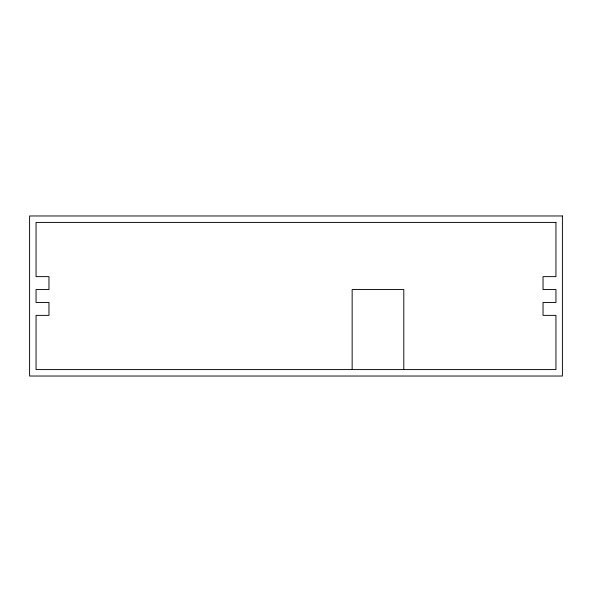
<?xml version="1.0" encoding="UTF-8"?>
<svg xmlns="http://www.w3.org/2000/svg" width="592" height="592" viewBox="0 0 592 592"><rect width="100%" height="100%" fill="white"/><g stroke="black" fill="none" stroke-linecap="round" stroke-linejoin="round"><path stroke-width="0.89" d="M403.788 369.578L403.788 289.547L352.151 289.547L352.151 369.578M562.4 215.969L29.6 215.969L29.6 376.031L562.4 376.031L562.4 215.969M555.947 222.422L36.053 222.422L36.053 276.634L48.966 276.634L48.966 289.547L36.053 289.547L36.053 302.453L48.966 302.453L48.966 315.366L36.053 315.366L36.053 369.578L555.947 369.578L555.947 315.366L543.034 315.366L543.034 302.453L555.947 302.453L555.947 289.547L543.034 289.547L543.034 276.634L555.947 276.634L555.947 222.422"/></g></svg>
